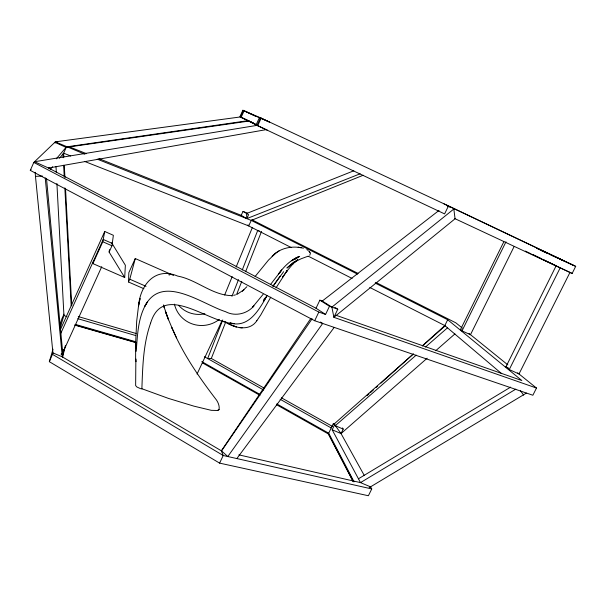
<?xml version="1.0" encoding="UTF-8"?>
<svg xmlns="http://www.w3.org/2000/svg" width="606" height="606" viewBox="0 0 606 606"><rect width="100%" height="100%" fill="white"/><g stroke="black" fill="none" stroke-linecap="round" stroke-linejoin="round"><path stroke-width="0.91" d="M135.623 358.085L135.661 342.435L136.698 321.066L138.569 305.522L140.047 298.508L138.562 305.788C140.38 284.615 155.356 266.579 177.679 276.086C196.647 279.616 212.373 295.402 231.818 295.63M135.63 348.064L135.699 343.473M135.858 358.881L135.646 385.598L136.911 386.999L140.69 388.741M135.736 358.858L136.077 361.653M143.917 288.736L128.502 281.995L128.836 272.647L135.267 258.542L173.558 275.435M93.475 261.019L92.915 263.602L124.707 277.518L125.366 265.254L111.671 242.824M136.176 351.328C137.645 334.497 137.82 316.211 147.584 301.69L144.864 306.227C161.84 273.018 202.018 304.144 225.538 311.681C234.999 316.786 247.089 313.961 253.929 305.901L252.354 307.447L263.133 294.319M124.707 277.518L109.118 252.073L111.966 245.794L113.367 235.302L104.732 231.477L60.214 330.05M109.118 252.073L109.474 249.634M176.535 337.853L171.884 327.687C182.914 354.055 199.283 377.576 216.577 400.157C218.365 402.914 219.72 406.361 219.031 409.686L217.539 410.489L211.289 410.323L193.965 406.164L168.347 398.369L141.63 388.643M219.077 409.421L217.539 410.489M92.915 263.602L102.793 241.749L104.732 231.477M101.74 266.693L64.024 349.973L62.282 356.843L221.546 450.917L227.803 456.53L322.687 323.468L320.498 322.028M62.569 357.396L65.357 345.632M128.502 281.995L129.775 279.207L135.267 258.542M238.862 454.864L360.502 482.611L370.599 486.868L371.743 488.936L368.395 495.746L219.599 463.12L49.344 361.684L53.048 352.95L62.282 356.843L45.223 177.793M60.229 328.066L63.933 315.218L56.903 183.482M49.344 361.684L53.002 349.177M59.797 325.952L61.88 318.809L63.994 314.135M150.599 323.157C143.107 344.337 142.69 366.994 141.865 389.075M222.735 319.968L207.653 358.563L211.305 358.464L264.095 388.075M231.984 296.281L238.499 279.616M242.271 269.973L257.694 230.5L259.224 230.863M211.305 358.464L225.856 321.665M236.59 294.508L241.786 281.366M245.597 271.723L261.527 231.424M150.583 323.203C162.999 281.396 208.472 323.043 234.166 323.619L230 322.968C248.892 328.581 259.565 309.105 267.11 295.531M224.652 295.008L232.181 276.662M236.128 267.049L252.27 227.742M517.6 372.826L536.492 388.045L532.863 395.241L314.688 320.733L30.3 170.384L33.807 162.431L55.767 141.425L57.525 142.13M55.07 142.993L55.767 141.425M256.656 124.874L248.248 120.647L66.425 146.902L63.638 153.189L59.524 158.211M60.835 333.262L103.232 239.438L112.277 243.438M448.478 205.934L261.186 118.125L242.885 110.254L239.915 116.716L257.694 125.684L444.607 213.903L448.478 205.934L575.7 266.367L572.14 273.457L454.682 218.546M84.901 154.25L55.313 141.857L240.377 116.95L243.362 110.466L251.263 114.155M244.127 110.792L241.12 117.322L249.043 121.049L66.024 147.372L54.843 142.312M256.08 124.874L259.527 117.412L269.647 122.139L252.058 114.526M316.006 308.242L319.862 300.167L329.467 306.265L325.566 314.423L316.006 308.242L48.533 168.021L34.534 161.734L257.058 125.366L260.535 117.844M257.694 125.684L261.186 118.125M360.153 173.786L246.771 218.622L241.203 215.327L243.021 211.411L247.498 213.214M197.056 374.069L222.137 320.483M219.599 463.12L223.22 455.5L221.326 450.864L310.87 318.347M314.688 320.733L318.824 312.067L325.566 314.423M334.807 307.348L337.777 309.227L333.883 317.324L536.492 388.045M328.346 433.941L333.361 423.503L334.966 424.192M515.804 389.15L360.502 482.611L332.171 429.775L334.345 425.298L333.361 423.503M364.342 475.589L341.034 433.563L343.201 429.093L342.519 427.889M375.19 283.078L447.682 319.741L444.819 325.566L422.382 345.791M514.062 246.65L470.476 334.724L462.007 330.884L460.462 329.626L503.806 241.809M462.007 330.884L505.987 241.809M572.14 273.457L569.981 272.42L519.001 373.97L509.267 369.546L505.942 366.827L556.103 265.86M509.267 369.546L560.202 267.822L569.981 272.42M270.746 297.167L260.792 314.893L256.792 320.763M275.995 287.903L287.176 270.609L286.29 271.836L293.327 263.428L292.153 264.602L297.735 259.724L293.842 262.678L297.766 259.739M272.958 286.441L283.638 271.685M263.754 299.667L264.792 298.144M221.546 450.917L312.113 318.764M273.064 286.024L280.078 276.177M287.176 270.609L282.396 277.351L283.222 276.192M236.848 458.568L334.201 327.399M270.662 284.312L281.745 269.95L278.343 274.223C283.366 267.435 289.312 261.034 297.122 257.489L295.955 258.254L297.523 257.111L295.001 259.126M255.134 276.465L268.473 260.11L275.685 253.202L272.109 256.338C279.889 247.793 292.531 245.445 303.424 248.218M50.215 169.589L52.54 166.741M49.078 167.377L48.533 168.021L266.17 129.646L257.058 125.366M56.343 158.81L66.425 146.902M256.876 320.665C249.233 332.323 233.378 327.619 223.856 321.271M246.877 286.714L242.37 291.122L243.907 289.782L237.294 294.205M30.3 170.384L31.042 169.642M366.971 395.726L369.077 393.832M370.478 392.567L373.281 390.037M376.091 387.507L377.493 386.242M381 383.083L413.262 354.01M413.353 353.995L334.141 423.995L341.034 433.563L427.177 358.191M422.549 345.867L445.183 325.869M435.722 350.715L454.947 333.898M335.133 425.791L416.201 355.108M425.45 347.049L447.493 327.823M331.891 307.128L453.833 209.017L455.061 218.789L333.883 317.324L331.891 307.128L322.278 301.03L319.862 300.167M293.743 262.072L286.918 268.026L294.016 262.315L300.977 258.838L307.886 256.255M322.278 301.03L439.024 210.426M369.183 487.656L526.341 393.12M309.772 255.277L310.446 253.24L308.568 250.854M275.798 253.149L279.449 250.604M358.449 478.785L510.638 387.128M363.229 175.232L251.263 220.41L248.695 225.924L84.787 161.499M353.806 170.786L246.589 213.509L246.771 218.622L248.604 214.691L243.021 211.411M233.666 295.327L235.499 294.864M61.108 354.624L62.872 354.51L46.495 178.331M35.171 172.278L35.474 176.376L42.435 176.035M242.195 327.907L239.294 327.619M371.743 488.936L223.22 455.5L52.624 354.434M75.72 324.498L135.736 341.739M75.864 325.157L135.729 342.329M74.462 325.013L136.305 342.746M77.78 318.673L135.752 335.565M78.25 316.552L136.1 333.489M335.868 315.218L521.827 380.53L447.682 319.741M233.098 325.808L236.385 326.967L229.053 323.96M329.467 306.265L337.777 309.227M70.69 155.962L63.638 153.189L63.835 156.954M97.218 159.143L251.263 220.41L357.479 274.124M68.948 146.682L86.522 153.689M98.831 158.59L241.203 215.327M62.38 349.283L64.024 349.973M61.206 353.806L62.872 354.51M334.345 425.298L343.201 429.093M332.171 429.775L341.034 433.563M63.872 315.431L67.084 316.802M129.775 279.207L146.046 286.327M102.793 241.749L111.966 245.794M460.462 329.626L462.136 330.376M505.942 366.827L508.328 367.903M536.795 248.384L546.93 253.035M548.619 253.816L563.58 260.686L444.092 203.927M541.84 250.808L546.862 253.119M551.043 255.043L558.573 258.504M560.247 259.27L575.7 266.367M447.334 205.995L449.773 207.123M248.452 120.715L253.376 123.048M559.603 258.86L573.518 265.367M240.377 116.95L248.248 120.647M242.885 110.254L255.49 116.185M533.045 254.702L541.484 258.754M543.173 259.557L556.672 266.034M525.304 251.081L531.189 253.899M532.863 254.709L560.202 267.822M250.407 121.692L256.974 124.987M265.996 129.517L267.64 130.335M251.823 219.736L358.055 273.42M375.758 282.366L455.856 322.846L462.431 328.157M291.41 247.627L248.695 225.924L247.96 224.871M308.265 256.194L352.101 278.457M369.804 287.449L444.819 325.566L501.677 373.682M33.807 162.431L318.824 312.067M281.419 397.794L332.558 426.48M204.366 356.714L263.663 390.022M280.139 399.278L331.202 427.957M201.783 361.623L259.474 394.158M276.783 403.914L328.71 433.199L354.063 481.785M202.268 362.797L259.982 395.332M276.434 404.649L328.626 434.093L353.033 481.012M306.78 249.596L307.803 250.233M469.006 333.474L507.828 364.865M309.977 252.338L309.348 251.611M520.402 390.673L523.652 395.135M328.323 433.896L353.215 481.785M172.43 328.906L168.097 318.635L165.324 311.272L168.551 319.801L163.915 306.568M163.567 304.886L164.112 307.621M168.9 273.374L169.188 275.245M35.474 176.376L52.964 353.237M63.016 153.939L63.221 157.711M63.63 165.249L64.236 176.558M64.842 187.868L71.182 305.666M64.289 165.43L64.94 177.679M65.539 188.981L71.743 305.788M56.002 166.544L56.305 172.187M204.866 313.756A26.982 26.459 -15.2 0 1 178.656 305.363M219.395 319.332A28.187 27.596 -15.9 0 1 174.437 304.129M266.155 297.008L263.315 301.583L266.178 297.008M294.137 259.141L291.706 260.769L298.228 257.118L294.137 259.141M295.41 258.474L293.592 259.595L299.682 256.391L295.41 258.474M300.781 247.627L298.175 247.278L301.28 247.695L300.781 247.627"/></g></svg>
